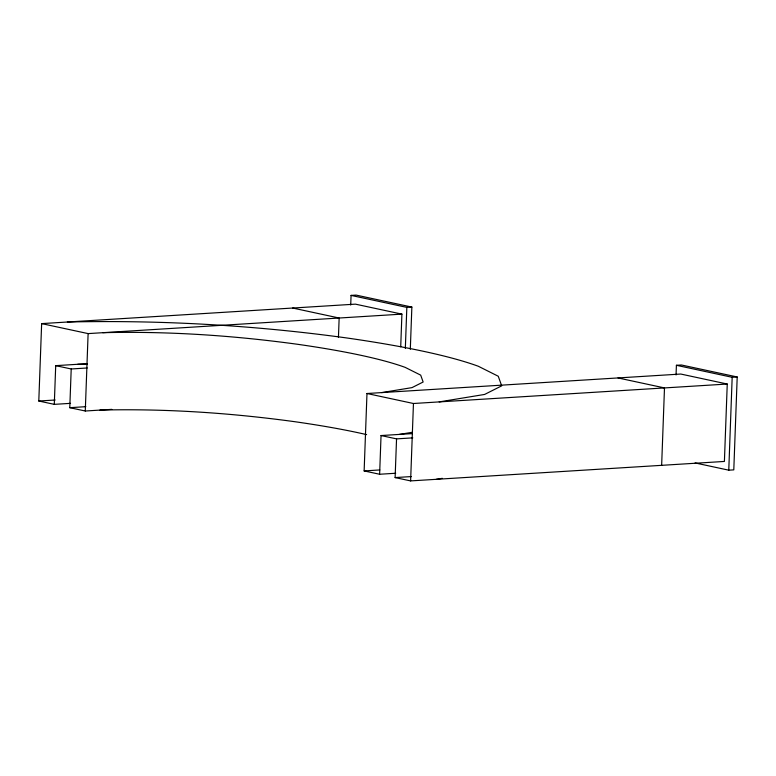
<?xml version="1.0" encoding="UTF-8"?>
<svg xmlns="http://www.w3.org/2000/svg" width="776" height="776" viewBox="0 0 776 776"><rect width="100%" height="100%" fill="white"/><g stroke="black" fill="none" stroke-linecap="round" stroke-linejoin="round"><path stroke-width="1.16" d="M70.538 403.345L54.291 404.354L38.8 401.017L41.642 323.611L355.437 304.144L401.91 314.125L400.717 346.785M54.291 404.354L55.707 365.651L87.087 363.701M111.831 409.359L85.273 411.008L69.782 407.681L71.208 368.978L55.707 365.651M85.273 411.008L88.115 333.602L41.642 323.611M338.443 337.376L339.151 318.024L292.678 308.033M350.713 305.055L351.072 295.404L356.087 295.093L411.862 307.073L410.31 349.297M379.629 474.252L364.138 470.925L366.98 393.51L680.775 374.042L727.248 384.033L724.406 461.439L410.611 480.907L395.12 477.579L396.546 438.876L381.045 435.549L379.629 474.252L395.692 473.253M405.334 348.405L406.837 307.383L351.072 295.404M410.611 480.907L413.453 403.501L366.98 393.51M661.647 465.328L664.489 387.922L618.016 377.941M676.051 374.954L676.41 365.302L681.425 364.992L737.2 376.971L733.795 469.868L728.771 470.178L695.073 462.933M728.771 470.178L732.175 377.291L676.41 365.302M381.647 392.608L412.007 387.622L423.143 382.005L420.689 375.138L405.188 367.378A358.299 47.385 2.1 0 0 297.955 344.34C233.304 335.475 168.033 331.1 102.781 332.691M439.187 401.9L484.612 394.441L501.694 385.847L498.26 376.244L478.258 366.233A438.964 58.054 2.1 0 0 346.571 337.938C254.101 325.241 160.69 319.925 67.367 322.021M399.407 434.405L412.376 432.28M436.345 479.306L442.32 478.326M406.837 307.383L411.862 307.073M88.115 333.602L401.91 314.125M71.208 368.978L87.261 367.979M38.8 401.017L55.174 400.009M69.782 407.681L85.845 406.682M732.175 377.291L737.2 376.971M413.453 403.501L727.248 384.033M381.045 435.549L412.425 433.6M396.546 438.876L412.784 437.868M364.138 470.925L379.823 469.946M395.12 477.579L411.367 476.571M77.755 364.284L87.446 364.245M99.949 410.097C165.201 408.506 230.472 412.88 295.113 421.746A358.299 47.385 2.1 0 1 366.621 434.618"/></g></svg>
